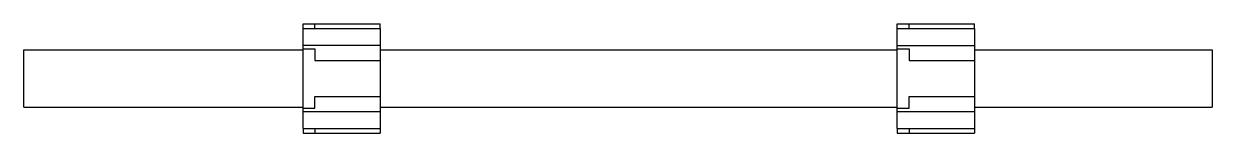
# Model space of a CAD drawing. Header units: millimetres. Extents: x -245 to 755, y -46 to 46.
import ezdxf

# ---------------------------------------------------------------- set-up
doc = ezdxf.new("R2010")
doc.units = ezdxf.units.MM
doc.header["$MEASUREMENT"] = 0
doc.layers.add('KwikScaf Matrix', color=7, linetype='Continuous')

# ---------------------------------------------------------------- blocks, each defined once
blk = doc.blocks.new('109010xz')
at = {"layer": 'KwikScaf Matrix', "color": 0, "extrusion": (0, 1, 2.22045e-16)}
for p, q in [((-10, 42), (-10, 46)), ((-10, 46), (0, 46)), ((-10, 27.7), (-10, 42)), ((-10, 42), (0, 42)), ((0, 42), (0, 46)), ((0, 46), (55, 46)), ((0, 42), (55, 42)), ((55, 42), (55, 46)), ((55, 42), (55, 27.7)), ((490, 42), (490, 46)), ((490, 46), (500, 46)), ((490, 27.7), (490, 42)), ((490, 42), (500, 42)), ((500, 42), (500, 46)), ((500, 46), (555, 46)), ((500, 42), (555, 42)), ((555, 42), (555, 46)), ((555, 42), (555, 27.7)), ((-245, -24), (-245, 24)), ((-245, 24), (-10, 24)), ((-10, 25), (-10, 27.7)), ((55, 27.7), (-10, 27.7)), ((-10, -25), (-10, 25)), ((-10, 25), (0, 25)), ((0, 25), (0, 15)), ((55, 27.7), (55, 15)), ((55, 24), (490, 24)), ((490, 27.7), (555, 27.7)), ((490, 25), (490, 27.7)), ((490, -25), (490, 25)), ((490, 25), (500, 25)), ((500, 25), (500, 15)), ((555, 27.7), (555, 15)), ((555, 24), (755, 24)), ((755, 24), (755, -24)), ((0, 15), (55, 15)), ((55, 15), (55, -15)), ((500, 15), (555, 15)), ((555, 15), (555, -15)), ((0, -25), (0, -15)), ((0, -15), (55, -15)), ((55, -15), (55, -27.7)), ((500, -15), (555, -15)), ((500, -25), (500, -15)), ((555, -15), (555, -27.7)), ((-245, -24), (-10, -24)), ((-10, -27.7), (-10, -25)), ((-10, -25), (0, -25)), ((-10, -42), (-10, -27.7)), ((-10, -27.7), (55, -27.7)), ((55, -24), (490, -24)), ((55, -27.7), (55, -42)), ((490, -27.7), (490, -25)), ((490, -25), (500, -25)), ((490, -42), (490, -27.7)), ((490, -27.7), (555, -27.7)), ((555, -24), (755, -24)), ((555, -27.7), (555, -42)), ((-10, -42), (-10, -46)), ((-10, -42), (0, -42)), ((-10, -46), (0, -46)), ((0, -42), (0, -46)), ((0, -42), (55, -42)), ((0, -46), (55, -46)), ((55, -42), (55, -46)), ((490, -42), (490, -46)), ((490, -42), (500, -42)), ((490, -46), (500, -46)), ((500, -42), (500, -46)), ((500, -42), (555, -42)), ((500, -46), (555, -46)), ((555, -42), (555, -46))]:
    blk.add_line(p, q, dxfattribs=at)

msp = doc.modelspace()

# ---------------------------------------------------------------- block references
at = {"layer": 'KwikScaf Matrix', "color": 0}
msp.add_blockref('109010xz', (0, 0), dxfattribs=at)

doc.saveas('drawing.dxf')
